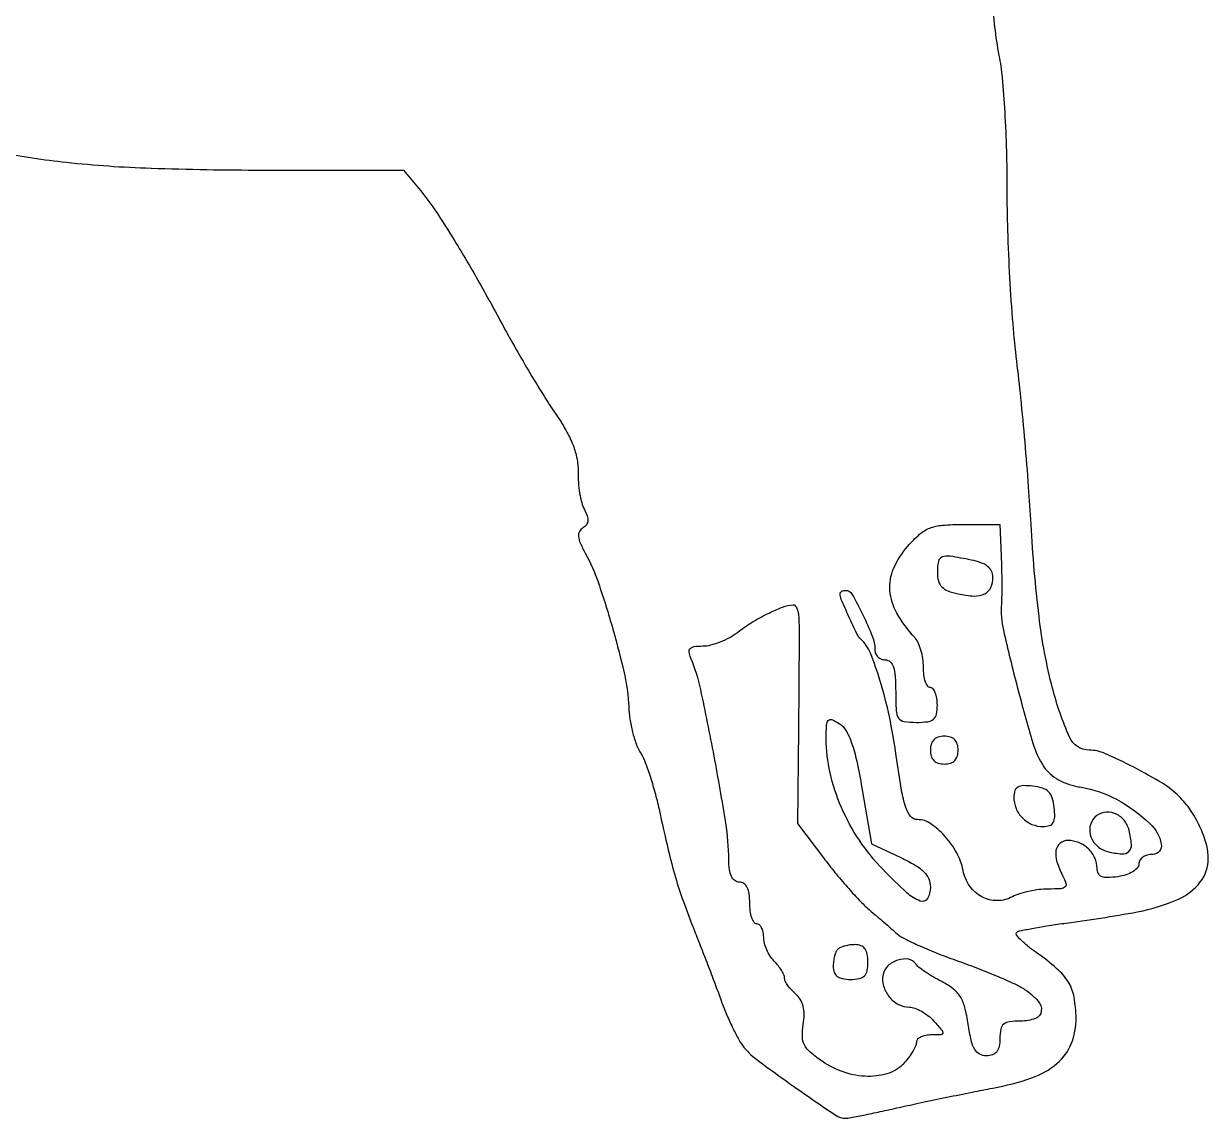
# Model space of a CAD drawing. Extents: x 0 to 498, y 0 to 407.
# Drawn here: x 264.5 to 435, y 0 to 157.6 of the extents above; entities that cross this region are included whole.
import ezdxf

# ---------------------------------------------------------------- set-up
doc = ezdxf.new("R2010")
doc.units = 0

msp = doc.modelspace()

# ---------------------------------------------------------------- linework, layer by layer
msp.add_lwpolyline([(260.905701, 139.128122, 0.023388), (270.633151, 137.63362, 0.018091), (282.817812, 136.785421, 0.008167), (298.833807, 136.513309), (319.167614, 136.5), (321.333807, 133.898874, -0.026005), (323.652223, 130.800681, -0.01009), (326.545281, 126.289531, -0.008745), (329.86292, 120.660515, -0.005537), (333.542194, 113.989408, 0.006462), (335.338419, 110.74677, 0.00485), (337.39576, 107.22323, 0.004904), (339.396708, 103.94485, 0.01121), (340.984441, 101.522614, -0.020541), (342.53395, 99.059672, -0.037261), (343.55998, 96.913746, -0.044829), (344.128464, 94.950925, -0.055219), (344.284476, 93.052331, 0.026254), (344.320464, 91.562842, 0.02249), (344.510824, 90.005421, 0.023104), (344.813498, 88.604595, 0.058166), (345.195474, 87.634754, -0.039472), (345.597304, 86.716492, -0.104149), (345.687077, 86.00801, -0.138714), (345.478077, 85.447967, -0.09639), (344.979185, 84.987136, 0.129783), (344.479718, 84.460682, 0.149643), (344.34005, 83.785196, 0.082009), (344.59098, 82.829783, 0.019954), (345.317767, 81.364309, -0.042481), (347.205056, 77.085229, -0.013531), (349.287364, 70.434224, -0.013347), (351.001056, 63.713395, -0.046279), (351.584257, 59.269029, 0.027734), (351.751652, 57.482731, 0.023198), (352.121211, 55.614378, 0.023828), (352.621118, 53.934957, 0.057303), (353.186401, 52.769029, -0.048101), (353.827612, 51.506072, -0.013174), (354.588538, 49.404027, -0.013191), (355.329046, 46.963499, -0.0134), (355.935601, 44.5, 0.004234), (357.266456, 38.633606, 0.013009), (358.303894, 34.695261, 0.015543), (359.438653, 31.208854, 0.008467), (361.035785, 27, -0.002178), (361.995202, 24.564496, -0.001484), (363.065795, 21.787296, -0.001496), (364.082517, 19.102271, -0.003014), (364.865058, 16.978029, 0.013195), (365.60107, 15.098952, 0.011858), (366.460361, 13.192331, 0.01198), (367.312744, 11.518857, 0.0362), (368, 10.440547, 0.073017), (369.9485, 8.492727, 0.00678), (375.479121, 4.495, 0.004272), (381.301238, 0.479447, 0.149918), (382.864326, 0, 0.049358), (383.321791, 0.045269, 0.001242), (385.369939, 0.459927, 0.002652), (387.772117, 0.965766, 0.001804), (390.500374, 1.56571, -0.002648), (393.652317, 2.253245, -0.001651), (397.353235, 3.027257, -0.001656), (401.007006, 3.766216, -0.003007), (404, 4.342533, 0.037065), (409.569673, 5.814104, 0.092246), (413.219748, 7.886471, 0.122799), (415.265561, 10.715633, 0.097687), (415.968197, 14.430335, 0.042599), (415.687256, 17.44375, 0.092707), (414.865671, 19.606807, 0.07854), (413.220019, 21.542296, 0.024314), (410.192425, 23.895807, -0.016749), (408.961189, 24.823382, -0.028622), (408.007938, 25.687473, -0.029348), (407.379919, 26.405669, -0.377897), (407.400553, 26.733886, -0.143431), (407.828947, 26.968185, -0.005561), (409.613005, 27.338084, -0.009518), (411.759941, 27.716091, -0.006532), (414.208128, 28.06655, 0.013151), (424.790734, 29.724691, 0.059982), (430.728536, 31.571516, 0.1229), (433.84724, 34.021773, 0.166587), (435, 37.385693, 0.068109), (434.703468, 39.552497, 0.041464), (433.803997, 41.979657, 0.039993), (432.457691, 44.343518, 0.046968), (430.814031, 46.328826, 0.059737), (428.399899, 48.226018, 0.017662), (424.292769, 50.530998, 0.015278), (420.105129, 52.530872, 0.104121), (417.876741, 53, -0.29728), (415.022955, 54.861238, -0.040624), (412.575548, 61.919884, -0.033354), (410.638693, 72.220166, -0.016442), (409.489737, 85.5, 0.005291), (409.141838, 90.928091, 0.003194), (408.620434, 97.353125, 0.003198), (408.020764, 103.730248, 0.005602), (407.431491, 109, -0.01098), (406.891043, 114.353964, -0.005815), (406.44429, 121.010715, -0.005784), (406.145188, 127.833037, -0.008913), (406.060027, 133.738604, 0.008066), (405.989881, 139.250826, 0.007612), (405.742221, 144.865652, 0.007594), (405.371648, 149.831212, 0.026151), (404.9148, 153.027537, -0.042453), (404.014817, 161.221051, -0.023829)], format="xyb")
for points in [[(405.183185, 81, -0.004803), (405.242345, 79.097043, -0.004164), (405.268591, 77.100371, -0.004192), (405.262137, 75.291512, -0.012229), (405.216691, 74.043815, 0.070622), (405.521311, 70.251059, 0.008539), (407.502344, 62.093357, 0.008415), (409.760267, 54.002193, 0.072897), (411.331022, 50.617549, 0.068591), (412.234764, 49.580893, 0.053537), (413.460691, 48.72434, 0.04846), (414.966139, 48.07711, 0.037674), (416.701, 47.663803, -0.08595), (421.786332, 45.921712, -0.063101), (426.620688, 42.414985, -0.155987), (428.236905, 39.510093, -0.473545), (427, 38, 0.067566), (426.235517, 37.896221, 0.084281), (425.5875, 37.592715, 0.099633), (425.154157, 37.142228, 0.142807), (425, 36.613499, -0.184598), (424.782508, 36.044477, -0.073547), (424.129678, 35.501497, -0.058612), (423.162037, 35.057864, -0.041788), (422, 34.786692, -0.024918), (420.51676, 34.644009, -0.106069), (419.643362, 34.789686, -0.1872), (419.172736, 35.225261, -0.113975), (419, 35.973193, 0.107545), (418.672278, 37.479228, 0.094761), (417.740045, 38.792001, 0.092969), (416.371157, 39.68679, 0.098704), (414.8, 40, 0.173549), (413.660046, 39.592037, 0.185484), (413.076614, 38.56508, 0.112487), (413.196953, 36.94592, 0.048332), (414.035184, 34.934259, -0.039875), (414.51054, 33.845591, -0.295757), (414.380785, 33.322484, -0.175061), (413.753633, 33.052934, -0.014831), (411.969442, 33, 0.030108), (410.631282, 32.919348, 0.02253), (409.174068, 32.676029, 0.022953), (407.818128, 32.320543, 0.04731), (406.807765, 31.897119, -0.121892), (404.610958, 31.338966, -0.124173), (402.424058, 31.876127, -0.118184), (400.675297, 33.419891, -0.103556), (399.710898, 35.663748, 0.075427), (398.782675, 38.205709, 0.057264), (397.068211, 40.632351, 0.060723), (395.029205, 42.420733, 0.150806), (393.15231, 43, -0.222241), (392.186093, 43.45178, -0.093709), (391.470709, 44.733199, -0.03911), (390.847145, 47.236574, -0.006335), (390.080705, 52.19792, 0.016631), (389.088306, 57.848311, 0.021912), (387.789349, 62.915632, 0.022551), (386.357885, 66.964285, 0.105489), (384.979646, 69, -0.088769), (384.423141, 69.766042, -0.006025), (383.273298, 72.213876, -0.005535), (382.173029, 74.70421, -0.101587), (382, 75.547053, -0.174723), (382.0623, 75.719893, -0.093148), (382.239344, 75.866947, -0.073394), (382.503072, 75.966469, -0.053631), (382.814788, 76, -0.270299), (383.705685, 75.480421, -0.014721), (385.280777, 72.494389, -0.021147), (386.634838, 69.409947, -0.093112), (387, 67.466073, 0.101401), (387.114638, 66.906613, 0.09847), (387.440625, 66.430659, 0.097371), (387.927491, 66.111798, 0.096725), (388.5, 66, -0.188641), (389.196999, 65.727332, -0.12648), (389.666667, 65, -0.063857), (389.927513, 63.673807, -0.016668), (390, 61.5, 0.012152), (390.068508, 58.681601, 0.135673), (390.416667, 57.625, 0.212646), (391.198831, 57.130535, 0.036189), (393, 57, 0.030103), (394.613599, 57.097235, 0.144586), (395.45, 57.458333, 0.173074), (395.873428, 58.175563, 0.047675), (396, 59.5, 0.038131), (395.926884, 60.457356, 0.057076), (395.70625, 61.265625, 0.074992), (395.382936, 61.817169, 0.226478), (395, 62, -0.251265), (394.615937, 62.206009, -0.064357), (394.29375, 62.860268, -0.049899), (394.072807, 63.806731, -0.032416), (394, 64.928571, 0.037677), (393.907859, 66.149596, 0.033255), (393.632812, 67.396404, 0.034759), (393.23012, 68.489062, 0.080335), (392.75, 69.21724, -0.055663), (390.179472, 72.727795, -0.1115), (389.172931, 75.996314, -0.122986), (389.710363, 79.163378, -0.076435), (391.740405, 82.362754, -0.032328), (393.447074, 84.078945, -0.087679), (394.905897, 84.970622, -0.074584), (396.718697, 85.38521, -0.018987), (399.740405, 85.5), (405, 85.5)], [(396, 78.579455, 0.063835), (396.155746, 77.364523, 0.129243), (396.624828, 76.529951, 0.109012), (397.506521, 75.946592, 0.037803), (398.975601, 75.505359, 0.040678), (401.284142, 75.192052, 0.12663), (402.81093, 75.498908, 0.180324), (403.686189, 76.412953, 0.10208), (404, 77.934017, 0.118446), (403.798326, 78.773405, 0.109456), (403.233751, 79.457971, 0.080215), (402.268545, 79.989071, 0.036403), (400.875, 80.375, 0.00975), (397.828908, 80.922675, 0.128524), (396.699583, 80.812499, 0.261714), (396.155152, 80.173882, 0.04854)], [(376.073409, 71.75, -0.008539), (376.096404, 70.270067, -0.000621), (376.085048, 66.188532, -0.000868), (376.057012, 61.320481, -0.000657), (376.009945, 55.976918), (375.873072, 42.453837), (379.625511, 37.476918, 0.009838), (381.249976, 35.408319, 0.008594), (383.027972, 33.308404, 0.008673), (384.700652, 31.465839, 0.025271), (385.938975, 30.275095, 0.000041), (387.043732, 29.31549, 0.000032), (388.246193, 28.271328, 0.000032), (389.367866, 27.29757, 0.000078), (390.197, 26.578094, 0.062689), (391.266877, 25.862785, 0.010731), (393.481467, 24.813002, 0.011551), (396.15202, 23.689904, 0.010078), (398.995142, 22.636466, -0.008471), (401.893598, 21.573108, -0.008681), (404.730556, 20.420443, -0.008481), (407.156336, 19.336424, -0.035722), (408.548141, 18.560414, -0.060914), (410.481605, 16.926193, -0.220215), (410.966831, 15.431447, -0.283994), (410.119489, 14.368563, -0.086299), (408, 14, 0.030103), (406.386401, 13.902765, 0.144586), (405.55, 13.541667, 0.173074), (405.126572, 12.824437, 0.047675), (405, 11.5, -0.044999), (404.894555, 10.330729, -0.120514), (404.556127, 9.572376, -0.147762), (403.956826, 9.146536, -0.081273), (403.061273, 9, -0.123445), (402.076448, 9.246905, -0.139871), (401.378539, 9.922606, -0.076282), (400.873243, 11.220149, -0.017562), (400.442359, 13.535813, 0.024826), (399.951759, 15.974904, 0.077007), (399.297141, 17.515294, 0.091277), (398.276237, 18.63876, 0.044476), (396.631086, 19.675345, -0.014761), (395.386933, 20.359678, -0.016742), (394.237682, 21.089638, -0.016117), (393.308076, 21.769686, -0.083475), (392.880173, 22.237926, 0.215891), (391.844303, 22.904352, 0.116629), (390.303293, 22.771842, 0.10624), (388.875199, 21.935728, 0.161171), (388.178908, 20.690477, 0.118974), (388.255382, 19.049941, 0.099327), (389.065044, 17.500105, 0.100214), (390.402179, 16.392894, 0.123586), (391.967457, 16, -0.089048), (392.75693, 15.858274, -0.04), (393.715701, 15.4125, -0.037937), (394.680216, 14.765298, -0.042122), (395.5, 14, -0.007247), (396.657975, 12.682566, -0.222937), (396.770651, 12.272045, -0.349021), (396.508745, 12.03843, -0.014191), (395.154988, 12, 0.043924), (394.330042, 11.92739, 0.063714), (393.633028, 11.709608, 0.083479), (393.161437, 11.389278, 0.204678), (393, 11.011431, -0.10567), (392.891054, 10.501686, -0.025011), (392.494092, 9.722396, -0.024643), (391.936993, 8.854045, -0.022104), (391.277759, 8.011431, -0.134463), (389.07744, 6.521004, -0.086273), (386.01172, 6.03905, -0.076295), (382.598961, 6.619551, -0.070102), (379.407793, 8.203616, -0.026452), (377.701959, 9.510175, -0.097995), (376.865486, 10.568343, -0.115295), (376.566685, 11.768671, -0.043846), (376.693714, 13.500004, 0.037276), (376.819432, 14.952176, 0.063823), (376.679332, 16.158377, 0.075916), (376.270836, 17.139169, 0.083162), (375.597801, 17.918833, -0.032042), (374.986332, 18.496276, -0.03443), (374.469354, 19.134124, -0.036739), (374.107845, 19.738807, -0.116876), (374, 20.193873, 0.106001), (373.900131, 20.659656, 0.031794), (373.559375, 21.304718, 0.030301), (373.074075, 21.998866, 0.028676), (372.5, 22.642857, -0.054664), (371.925727, 23.358587, -0.038656), (371.440625, 24.26875, -0.039128), (371.109123, 25.223487, -0.064082), (371, 26.071429, 0.049879), (370.926196, 26.809424, 0.069864), (370.70625, 27.433482, 0.090018), (370.381768, 27.853387, 0.185417), (370, 28, -0.254951), (369.615738, 28.209557, -0.06271), (369.29375, 28.88125, -0.048861), (369.072766, 29.850749, -0.031626), (369, 31, 0.033607), (368.911037, 32.322075, 0.082504), (368.625, 33.25, 0.12651), (368.148955, 33.797909, 0.152103), (367.5, 34, -0.158674), (366.840363, 34.214741, -0.126641), (366.362032, 34.794999, -0.078628), (366.074722, 35.792141, -0.029371), (365.980007, 37.25, 0.038042), (365.545947, 42.518664, 0.006977), (363.871111, 52.148379, 0.006494), (361.937341, 61.730183, 0.046076), (360.518293, 66.25, -0.059129), (360.266481, 67.13174, -0.240098), (360.43225, 67.64708, -0.16992), (361.011767, 67.928219, -0.028772), (362.258153, 68, 0.062836), (363.387748, 68.14252, 0.032055), (364.749634, 68.586441, 0.031251), (366.115218, 69.232119, 0.040614), (367.268289, 69.996396, -0.029713), (369.219927, 71.352048, -0.022288), (371.512287, 72.613699, -0.022), (373.706792, 73.579439, -0.071687), (375.25, 73.936614, -0.263559), (375.543122, 73.801798, -0.066139), (375.801251, 73.320443, -0.050203), (375.990792, 72.607433, -0.031732)], [(385.132909, 47.582578), (386.5, 39.5), (390.75, 37.52588, -0.022563), (392.799597, 36.458931, -0.065171), (394.066295, 35.485465, -0.095835), (394.757395, 34.462853, -0.101149), (395, 33.27588, -0.131356), (394.56385, 31.644343, -0.367569), (393.531637, 31.274695, -0.097364), (391.614785, 32.462393, -0.012431), (388.130132, 35.866399, -0.046255), (384.772614, 40.020045, -0.044618), (382.189509, 44.768909, -0.045883), (380.551175, 49.757771, -0.05646), (380, 54.623308, -0.011403), (380.045827, 56.632378, -0.166081), (380.302084, 57.283836, -0.328359), (380.804596, 57.402736, -0.039033), (381.882909, 56.841051, -0.123614), (382.836242, 55.851124, -0.045781), (383.647311, 54.078373, -0.03137), (384.392207, 51.437007, -0.01115)], [(395, 53, 0.072254), (395.126841, 52.126841, 0.124864), (395.5, 51.5, 0.124864), (396.126841, 51.126841, 0.072254), (397, 51, 0.072254), (397.873159, 51.126841, 0.124864), (398.5, 51.5, 0.124864), (398.873159, 52.126841, 0.072254), (399, 53, 0.072254), (398.873159, 53.873159, 0.124864), (398.5, 54.5, 0.124864), (397.873159, 54.873159, 0.072254), (397, 55, 0.072254), (396.126841, 54.873159, 0.124864), (395.5, 54.5, 0.124864), (395.126841, 53.873159, 0.072254)], [(407, 46.266422, 0.096751), (407.321697, 44.619481, 0.100232), (408.237939, 43.237939, 0.100232), (409.619481, 42.321697, 0.096751), (411.266422, 42, 0.081744), (412.157511, 42.146663, 0.184888), (412.675663, 42.575968, 0.126784), (412.88918, 43.375284, 0.030851), (412.816422, 44.75, 0.046929), (412.523968, 46.133312, 0.121406), (412, 47, 0.121406), (411.133312, 47.523968, 0.046929), (409.75, 47.816422, 0.030851), (408.375284, 47.88918, 0.126784), (407.575968, 47.675663, 0.184888), (407.146663, 47.157511, 0.081744)], [(418.666667, 43.333333, 0.150317), (417.971719, 42.020971, 0.139036), (418.105475, 40.499769, 0.12656), (419.046769, 39.169441, 0.114832), (420.54657, 38.398956, 0.039415), (422.572901, 38.057137, 0.221973), (423.577736, 38.422264, 0.221973), (423.942863, 39.427099, 0.039415), (423.601044, 41.45343, 0.114832), (422.830559, 42.953231, 0.12656), (421.500231, 43.894525, 0.139036), (419.979029, 44.028281, 0.150317)], [(381.666667, 24.333333, 0.097261), (381.4101, 23.951373, 0.034257), (381.195833, 23.323958, 0.032464), (381.049166, 22.584091, 0.03271), (381, 21.833333, 0.092034), (381.1537, 21.005391, 0.143714), (381.590909, 20.433333, 0.113457), (382.355925, 20.103739, 0.045244), (383.5, 20, 0.045527), (384.768514, 20.115743, 0.152009), (385.5, 20.5, 0.152009), (385.884257, 21.231486, 0.045527), (386, 22.5, 0.045244), (385.896261, 23.644075, 0.113457), (385.566667, 24.409091, 0.143714), (384.994609, 24.8463, 0.092034), (384.166667, 25, 0.03271), (383.415909, 24.950834, 0.032464), (382.676042, 24.804167, 0.034257), (382.048627, 24.5899, 0.097261)]]:
    msp.add_lwpolyline(points, format="xyb", close=True)

doc.saveas('drawing.dxf')
